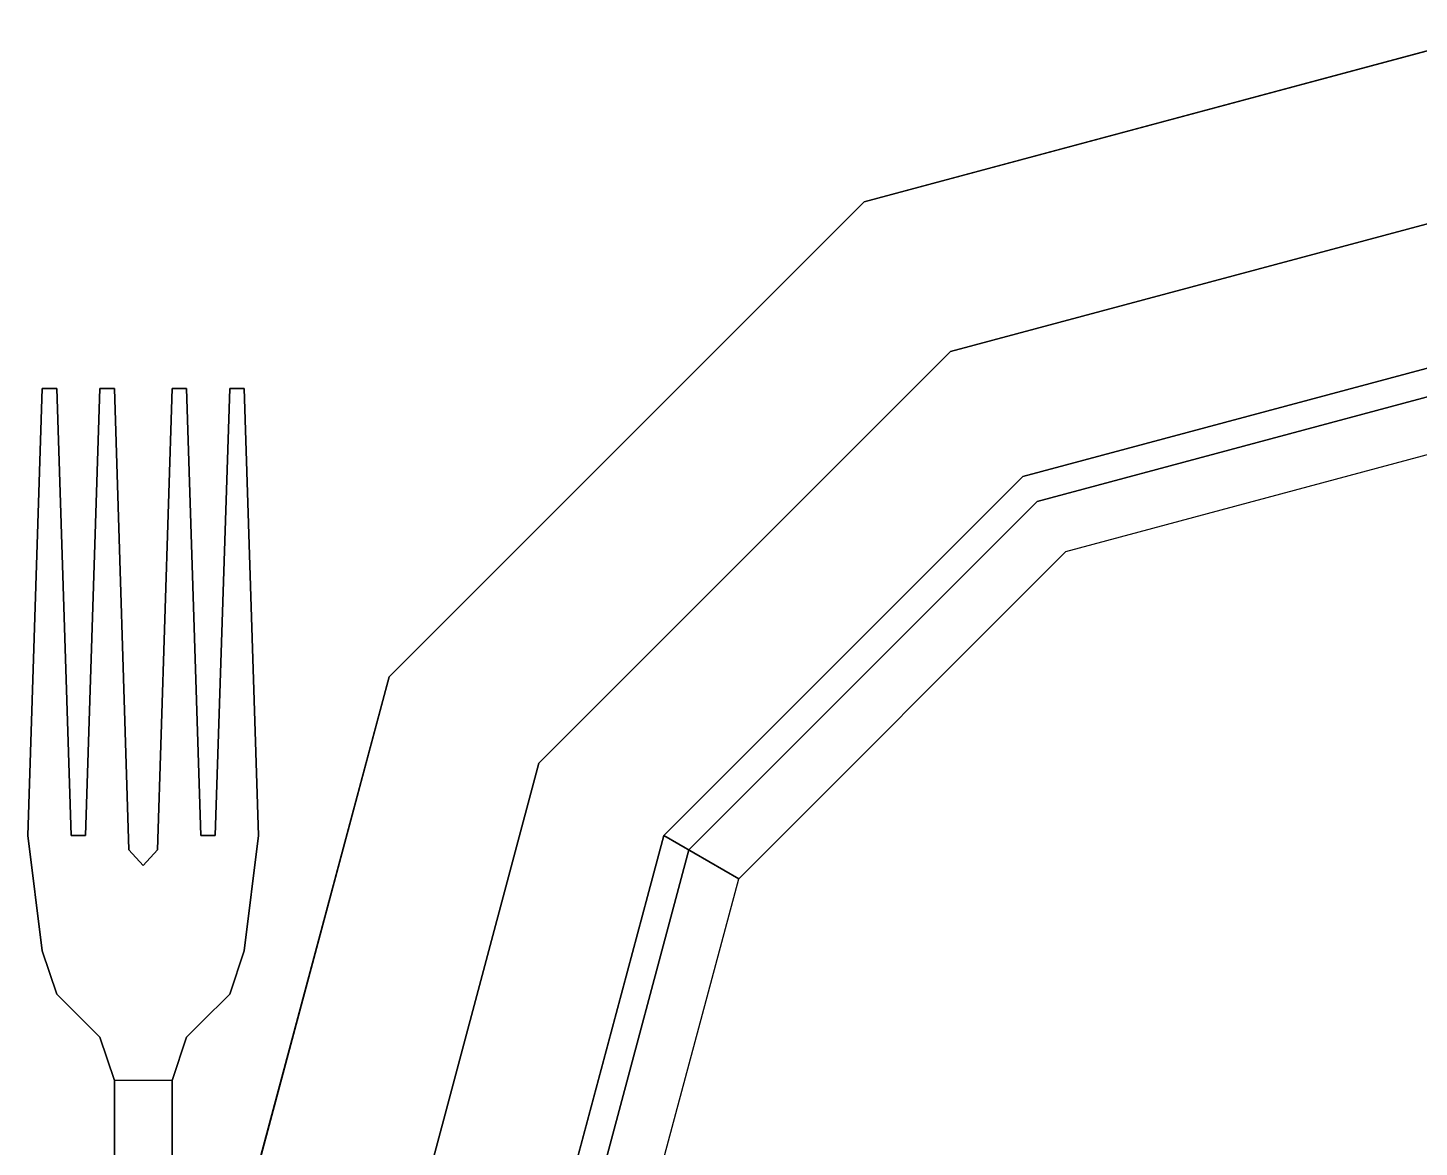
# Model space of a CAD drawing. Extents: x 15.9 to 33.1, y 12.3 to 21.3.
# Drawn here: x 22.5558 to 22.7043, y 13.9176 to 14.0371 of the extents above; entities that cross this region are included whole.
import ezdxf

# ---------------------------------------------------------------- set-up
doc = ezdxf.new("R2010")
doc.units = 0
doc.header["$LTSCALE"] = 0.5
doc.header["$MEASUREMENT"] = 0
doc.layers.get('0').update_dxf_attribs({"linetype": 'CONTINUOUS'})

# ---------------------------------------------------------------- blocks, each defined once
blk = doc.blocks.new('A$C403C54AD')
for p, q in [((0.92321, 0.73013, -0.02105), (0.92475, 0.72551, -0.02059)), ((0.92321, 0.73013, -0.02413), (0.92475, 0.72551, -0.02367))]:
    blk.add_line(p, q)
at = {"linetype": 'ByBlock'}
for points, invisible_edges in [([(1.0802, 0.82864, -0.00874), (1.0802, 0.81017, -0.00874), (1.02018, 0.79408, -0.00874), (1.01094, 0.81008, -0.00874)], 5), ([(1.0802, 0.79478, -0.02259), (1.0802, 0.82864, -0.01335), (1.01094, 0.81008, -0.01335), (1.02787, 0.78075, -0.02259)], 5), ([(1.01094, 0.81008, -0.00874), (1.02018, 0.79408, -0.00874), (0.97623, 0.75014, -0.00874), (0.96024, 0.75938, -0.00874)], 5), ([(1.02787, 0.78075, -0.02259), (1.01094, 0.81008, -0.01335), (0.96024, 0.75938, -0.01335), (0.98956, 0.74244, -0.02259)], 5), ([(1.0802, 0.81017, -0.00874), (1.0802, 0.7917, -0.01489), (1.02941, 0.77809, -0.01489), (1.02018, 0.79408, -0.00874)], 5), ([(1.0802, 0.78554, -0.03183), (1.0802, 0.79478, -0.02259), (1.02787, 0.78075, -0.02259), (1.03249, 0.77276, -0.03183)], 5), ([(1.02018, 0.79408, -0.00874), (1.02941, 0.77809, -0.01489), (0.99223, 0.74091, -0.01489), (0.97623, 0.75014, -0.00874)], 5), ([(1.0802, 0.7917, -0.01489), (1.0802, 0.69011, -0.01489), (1.0802, 0.69011, -0.01489), (1.02941, 0.77809, -0.01489)], 5), ([(1.03249, 0.77276, -0.03183), (1.02787, 0.78075, -0.02259), (0.98956, 0.74244, -0.02259), (0.99756, 0.73783, -0.03183)], 1), ([(1.02941, 0.77809, -0.01489), (1.0802, 0.69011, -0.01489), (1.0802, 0.69011, -0.01489), (0.99223, 0.74091, -0.01489)], 5), ([(0.96024, 0.75938, -0.00874), (0.97623, 0.75014, -0.00874), (0.96015, 0.69011, -0.00874), (0.94168, 0.69011, -0.00874)], 5), ([(0.98956, 0.74244, -0.02259), (0.96024, 0.75938, -0.01335), (0.94168, 0.69011, -0.01335), (0.97554, 0.69011, -0.02259)], 5), ([(0.97623, 0.75014, -0.00874), (0.99223, 0.74091, -0.01489), (0.97862, 0.69011, -0.01489), (0.96015, 0.69011, -0.00874)], 5), ([(0.99223, 0.74091, -0.01489), (1.0802, 0.69011, -0.01489), (1.0802, 0.69011, -0.01489), (0.97862, 0.69011, -0.01489)], 5)]:
    blk.add_3dface(points, dxfattribs=dict(at, invisible_edges=invisible_edges))
for points in [[(1.0802, 0.82864, -0.01335), (1.0802, 0.82864, -0.00874), (1.01094, 0.81008, -0.00874), (1.01094, 0.81008, -0.01335)], [(1.01094, 0.81008, -0.01335), (1.01094, 0.81008, -0.00874), (0.96024, 0.75938, -0.00874), (0.96024, 0.75938, -0.01335)], [(0.96024, 0.75938, -0.01335), (0.96024, 0.75938, -0.00874), (0.94168, 0.69011, -0.00874), (0.94168, 0.69011, -0.01335)], [(0.99756, 0.73783, -0.03183), (0.98956, 0.74244, -0.02259), (0.97554, 0.69011, -0.02259), (0.98477, 0.69011, -0.03183)]]:
    blk.add_3dface(points, dxfattribs=at)
for points, invisible_edges in [([(0.92629, 0.74244, -0.02045), (0.92167, 0.74244, -0.02045), (0.92321, 0.79016, -0.01335), (0.92475, 0.79016, -0.01335)], 1), ([(0.92629, 0.74244, -0.02353), (0.92167, 0.74244, -0.02353), (0.92321, 0.79016, -0.01643), (0.92475, 0.79016, -0.01643)], 1), ([(0.93244, 0.74091, -0.0207), (0.92782, 0.74244, -0.02045), (0.92936, 0.79016, -0.01335), (0.9309, 0.79016, -0.01335)], 1), ([(0.93244, 0.74091, -0.02378), (0.92782, 0.74244, -0.02353), (0.92936, 0.79016, -0.01643), (0.9309, 0.79016, -0.01643)], 1), ([(0.94014, 0.74244, -0.02045), (0.93552, 0.74091, -0.0207), (0.93706, 0.79016, -0.01335), (0.9386, 0.79016, -0.01335)], 1), ([(0.94014, 0.74244, -0.02353), (0.93552, 0.74091, -0.02378), (0.93706, 0.79016, -0.01643), (0.9386, 0.79016, -0.01643)], 1), ([(0.94168, 0.74244, -0.02045), (0.9463, 0.74244, -0.02045), (0.94476, 0.79016, -0.01335), (0.94322, 0.79016, -0.01335)], 1), ([(0.94168, 0.74244, -0.02353), (0.9463, 0.74244, -0.02353), (0.94476, 0.79016, -0.01643), (0.94322, 0.79016, -0.01643)], 1), ([(0.92321, 0.73013, -0.02105), (0.92782, 0.74244, -0.02045), (0.92629, 0.74244, -0.02045), (0.92167, 0.74244, -0.02045)], 5), ([(0.92321, 0.73013, -0.02413), (0.92782, 0.74244, -0.02353), (0.92629, 0.74244, -0.02353), (0.92167, 0.74244, -0.02353)], 5), ([(0.92321, 0.73013, -0.02413), (0.92321, 0.73013, -0.02105), (0.92167, 0.74244, -0.02045), (0.92167, 0.74244, -0.02353)], 1), ([(0.92321, 0.73013, -0.02105), (0.93398, 0.73924, -0.02085), (0.93244, 0.74091, -0.0207), (0.92782, 0.74244, -0.02045)], 13), ([(0.92321, 0.73013, -0.02413), (0.93398, 0.73924, -0.02392), (0.93244, 0.74091, -0.02378), (0.92782, 0.74244, -0.02353)], 13), ([(0.94476, 0.73013, -0.02105), (0.93398, 0.73924, -0.02085), (0.93552, 0.74091, -0.0207), (0.94014, 0.74244, -0.02045)], 13), ([(0.94476, 0.73013, -0.02413), (0.93398, 0.73924, -0.02392), (0.93552, 0.74091, -0.02378), (0.94014, 0.74244, -0.02353)], 13), ([(0.94476, 0.73013, -0.02105), (0.94014, 0.74244, -0.02045), (0.94168, 0.74244, -0.02045), (0.9463, 0.74244, -0.02045)], 5), ([(0.94476, 0.73013, -0.02413), (0.94014, 0.74244, -0.02353), (0.94168, 0.74244, -0.02353), (0.9463, 0.74244, -0.02353)], 5), ([(0.94476, 0.73013, -0.02105), (0.94476, 0.73013, -0.02413), (0.9463, 0.74244, -0.02353), (0.9463, 0.74244, -0.02045)], 1), ([(0.94476, 0.73013, -0.02105), (0.93398, 0.73924, -0.02085), (0.92321, 0.73013, -0.02105), (0.94476, 0.73013, -0.02105)], 7), ([(0.94476, 0.73013, -0.02413), (0.93398, 0.73924, -0.02392), (0.92321, 0.73013, -0.02413), (0.94476, 0.73013, -0.02413)], 7), ([(0.94322, 0.72551, -0.02059), (0.92475, 0.72551, -0.02059), (0.92321, 0.73013, -0.02105), (0.94476, 0.73013, -0.02105)], 5), ([(0.94322, 0.72551, -0.02367), (0.92475, 0.72551, -0.02367), (0.92321, 0.73013, -0.02413), (0.94476, 0.73013, -0.02413)], 5), ([(0.92475, 0.72551, -0.02059), (0.92475, 0.72551, -0.02367), (0.92321, 0.73013, -0.02413), (0.92321, 0.73013, -0.02105)], 4), ([(0.94322, 0.72551, -0.02367), (0.94322, 0.72551, -0.02059), (0.94476, 0.73013, -0.02105), (0.94476, 0.73013, -0.02413)], 4), ([(0.92782, 0.72244, -0.02243), (0.94014, 0.72244, -0.02243), (0.94322, 0.72551, -0.02367), (0.92475, 0.72551, -0.02367)], 5), ([(0.92782, 0.72244, -0.01935), (0.94014, 0.72244, -0.01935), (0.94322, 0.72551, -0.02059), (0.92475, 0.72551, -0.02059)], 5), ([(0.92936, 0.7209, -0.0183), (0.9386, 0.7209, -0.0183), (0.94014, 0.72244, -0.01935), (0.92782, 0.72244, -0.01935)], 5), ([(0.92936, 0.7209, -0.02109), (0.9386, 0.7209, -0.02109), (0.94014, 0.72244, -0.02243), (0.92782, 0.72244, -0.02243)], 5), ([(0.92936, 0.7209, -0.0183), (0.92936, 0.7209, -0.02109), (0.92782, 0.72244, -0.02243), (0.92782, 0.72244, -0.01935)], 1), ([(0.9386, 0.7209, -0.02109), (0.9386, 0.7209, -0.0183), (0.94014, 0.72244, -0.01935), (0.94014, 0.72244, -0.02243)], 1), ([(0.93706, 0.71628, -0.01595), (0.9309, 0.71628, -0.01595), (0.92936, 0.7209, -0.0183), (0.9386, 0.7209, -0.0183)], 4), ([(0.9309, 0.71628, -0.01854), (0.9309, 0.71628, -0.01595), (0.92936, 0.7209, -0.0183), (0.92936, 0.7209, -0.02109)], 5), ([(0.93706, 0.71628, -0.01854), (0.9309, 0.71628, -0.01854), (0.92936, 0.7209, -0.02109), (0.9386, 0.7209, -0.02109)], 4), ([(0.93706, 0.71628, -0.01595), (0.93706, 0.71628, -0.01854), (0.9386, 0.7209, -0.02109), (0.9386, 0.7209, -0.0183)], 5), ([(0.9309, 0.71628, -0.01854), (0.9309, 0.71628, -0.01595), (0.9309, 0.7055, -0.01387), (0.9309, 0.7055, -0.01646)], 5), ([(0.93706, 0.7055, -0.01646), (0.93706, 0.7055, -0.01387), (0.93706, 0.71628, -0.01595), (0.93706, 0.71628, -0.01854)], 5)]:
    blk.add_3dface(points, dxfattribs=dict(invisible_edges=invisible_edges))
for points in [[(0.92321, 0.79016, -0.01335), (0.92321, 0.79016, -0.01643), (0.92167, 0.74244, -0.02353), (0.92167, 0.74244, -0.02045)], [(0.92475, 0.79016, -0.01643), (0.92475, 0.79016, -0.01335), (0.92321, 0.79016, -0.01335), (0.92321, 0.79016, -0.01643)], [(0.92629, 0.74244, -0.02045), (0.92629, 0.74244, -0.02353), (0.92475, 0.79016, -0.01643), (0.92475, 0.79016, -0.01335)], [(0.92936, 0.79016, -0.01335), (0.92936, 0.79016, -0.01643), (0.92782, 0.74244, -0.02353), (0.92782, 0.74244, -0.02045)], [(0.9309, 0.79016, -0.01643), (0.9309, 0.79016, -0.01335), (0.92936, 0.79016, -0.01335), (0.92936, 0.79016, -0.01643)], [(0.93244, 0.74091, -0.02378), (0.93244, 0.74091, -0.0207), (0.9309, 0.79016, -0.01335), (0.9309, 0.79016, -0.01643)], [(0.93706, 0.79016, -0.01643), (0.93706, 0.79016, -0.01335), (0.93552, 0.74091, -0.0207), (0.93552, 0.74091, -0.02378)], [(0.9386, 0.79016, -0.01643), (0.9386, 0.79016, -0.01335), (0.93706, 0.79016, -0.01335), (0.93706, 0.79016, -0.01643)], [(0.94014, 0.74244, -0.02353), (0.94014, 0.74244, -0.02045), (0.9386, 0.79016, -0.01335), (0.9386, 0.79016, -0.01643)], [(0.94322, 0.79016, -0.01335), (0.94322, 0.79016, -0.01643), (0.94168, 0.74244, -0.02353), (0.94168, 0.74244, -0.02045)], [(0.94476, 0.79016, -0.01643), (0.94476, 0.79016, -0.01335), (0.94322, 0.79016, -0.01335), (0.94322, 0.79016, -0.01643)], [(0.9463, 0.74244, -0.02353), (0.9463, 0.74244, -0.02045), (0.94476, 0.79016, -0.01335), (0.94476, 0.79016, -0.01643)], [(0.92629, 0.74244, -0.02045), (0.92629, 0.74244, -0.02353), (0.92782, 0.74244, -0.02353), (0.92782, 0.74244, -0.02045)], [(0.94014, 0.74244, -0.02353), (0.94014, 0.74244, -0.02045), (0.94168, 0.74244, -0.02045), (0.94168, 0.74244, -0.02353)], [(0.93244, 0.74091, -0.0207), (0.93244, 0.74091, -0.02378), (0.93398, 0.73924, -0.02392), (0.93398, 0.73924, -0.02085)], [(0.93398, 0.73924, -0.02392), (0.93398, 0.73924, -0.02085), (0.93552, 0.74091, -0.0207), (0.93552, 0.74091, -0.02378)], [(0.92782, 0.72244, -0.02243), (0.92782, 0.72244, -0.01935), (0.92475, 0.72551, -0.02059), (0.92475, 0.72551, -0.02367)], [(0.94014, 0.72244, -0.01935), (0.94014, 0.72244, -0.02243), (0.94322, 0.72551, -0.02367), (0.94322, 0.72551, -0.02059)], [(0.9309, 0.7055, -0.01387), (0.93706, 0.7055, -0.01387), (0.93706, 0.71628, -0.01595), (0.9309, 0.71628, -0.01595)], [(0.9309, 0.7055, -0.01646), (0.93706, 0.7055, -0.01646), (0.93706, 0.71628, -0.01854), (0.9309, 0.71628, -0.01854)]]:
    blk.add_3dface(points)

msp = doc.modelspace()

# ---------------------------------------------------------------- block references
msp.add_blockref('A$C403C54AD', (21.63411, 13.20843, 0.0006))

doc.saveas('drawing.dxf')
